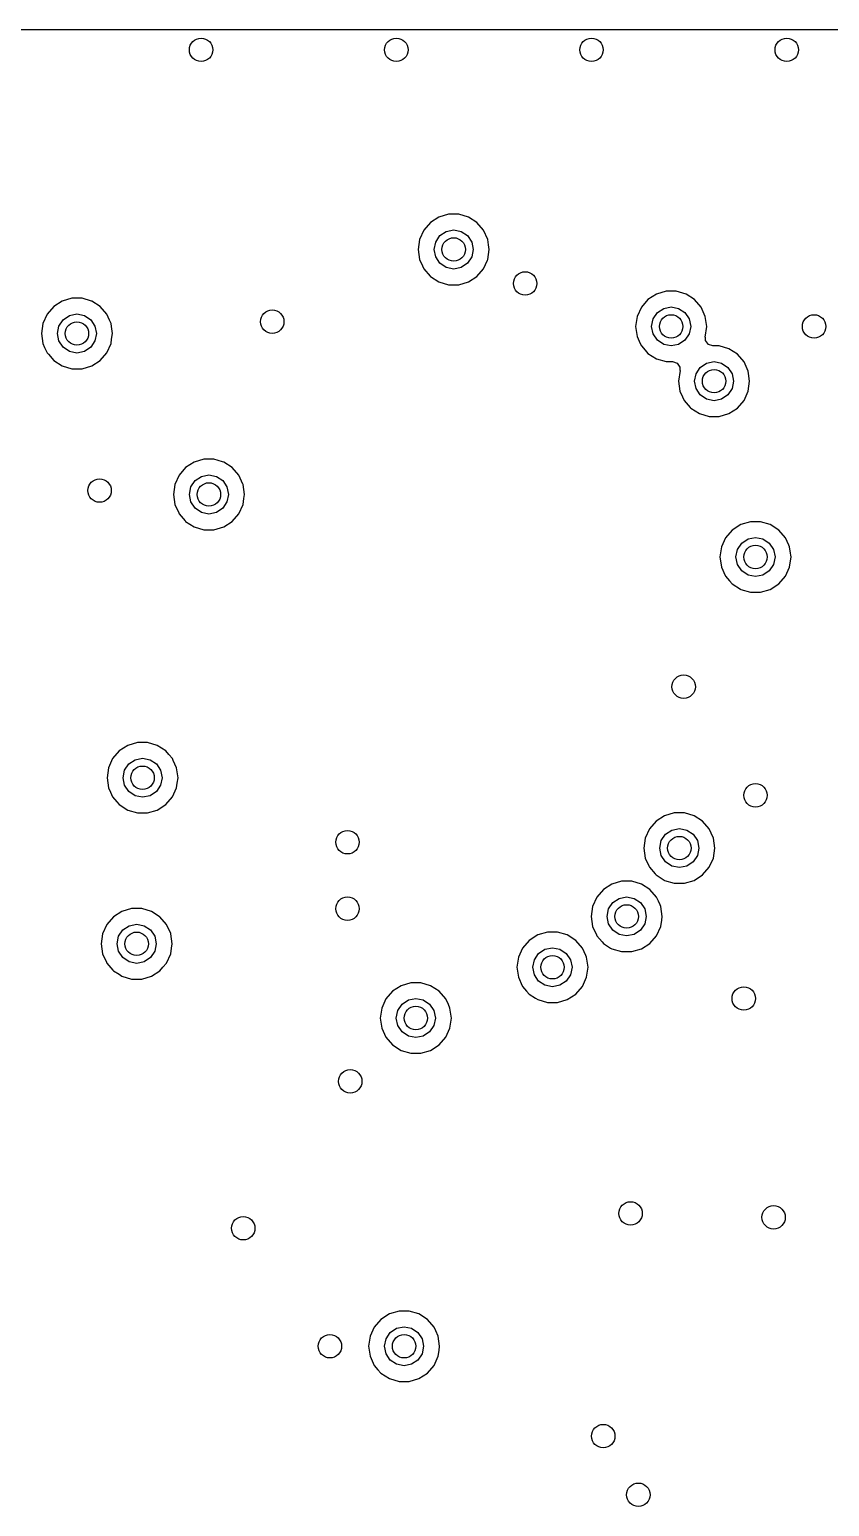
# Model space of a CAD drawing. Extents: x 100.3 to 185, y -144.7 to -85.3.
# Drawn here: x 121.3 to 131.55, y -104.2 to -85.3 of the extents above; entities that cross this region are included whole.
import ezdxf

# ---------------------------------------------------------------- set-up
doc = ezdxf.new("R2010")
doc.units = 0
doc.layers.add('BLACK', color=7, linetype='CONTINUOUS')

msp = doc.modelspace()

# ---------------------------------------------------------------- linework, layer by layer
at = {"layer": 'BLACK', "linetype": 'CONTINUOUS'}
for p, q in [((106.048, -85.3005), (151.507, -85.301)), ((126.67, -87.6645), (126.546, -87.701)), ((126.8, -87.6645), (126.67, -87.6645)), ((126.67, -87.6645), (126.67, -87.6645)), ((126.924, -87.701), (126.8, -87.6645)), ((126.8, -87.6645), (126.8, -87.6645)), ((126.352, -87.8689), (126.298, -87.9868)), ((126.437, -87.771), (126.352, -87.8689)), ((126.546, -87.701), (126.437, -87.771)), ((126.546, -87.701), (126.546, -87.701)), ((126.639, -87.884), (126.735, -87.865)), ((126.735, -87.865), (126.831, -87.884)), ((127.033, -87.771), (126.924, -87.701)), ((126.924, -87.701), (126.924, -87.701)), ((126.924, -87.701), (126.924, -87.701)), ((126.924, -87.701), (126.924, -87.701)), ((127.118, -87.8689), (127.033, -87.771)), ((127.033, -87.771), (127.033, -87.771)), ((127.033, -87.771), (127.033, -87.771)), ((127.172, -87.9868), (127.118, -87.8689)), ((127.118, -87.8689), (127.118, -87.8689)), ((126.298, -87.9868), (126.28, -88.115)), ((126.485, -88.115), (126.504, -88.0193)), ((126.504, -88.0193), (126.558, -87.9382)), ((126.558, -87.9382), (126.639, -87.884)), ((126.831, -87.884), (126.912, -87.9382)), ((126.912, -87.9382), (126.966, -88.0193)), ((126.966, -88.0193), (126.985, -88.115)), ((127.181, -88.0534), (127.172, -87.9868)), ((127.19, -88.115), (127.181, -88.0534)), ((126.28, -88.115), (126.28, -88.115)), ((126.28, -88.115), (126.298, -88.2432)), ((126.298, -88.2432), (126.335, -88.3245)), ((126.504, -88.2107), (126.485, -88.115)), ((126.558, -88.2918), (126.504, -88.2107)), ((126.966, -88.2107), (126.912, -88.2918)), ((126.985, -88.115), (126.966, -88.2107)), ((127.118, -88.3611), (127.169, -88.25)), ((127.169, -88.25), (127.172, -88.2432)), ((127.172, -88.2432), (127.19, -88.115)), ((126.335, -88.3245), (126.352, -88.3611)), ((126.352, -88.3611), (126.434, -88.456)), ((126.639, -88.346), (126.558, -88.2918)), ((126.735, -88.365), (126.639, -88.346)), ((126.831, -88.346), (126.735, -88.365)), ((126.912, -88.2918), (126.831, -88.346)), ((127.033, -88.459), (127.118, -88.3611)), ((126.434, -88.456), (126.437, -88.459)), ((126.437, -88.459), (126.546, -88.5289)), ((126.546, -88.5289), (126.546, -88.529)), ((126.546, -88.529), (126.67, -88.5655)), ((126.67, -88.5655), (126.67, -88.5655)), ((126.67, -88.5655), (126.8, -88.5655)), ((126.8, -88.5655), (126.924, -88.529)), ((126.8, -88.5655), (126.8, -88.5655)), ((126.924, -88.529), (127.033, -88.459)), ((121.721, -88.776), (121.612, -88.846)), ((121.845, -88.7395), (121.721, -88.776)), ((121.721, -88.776), (121.721, -88.776)), ((121.975, -88.7395), (121.845, -88.7395)), ((121.845, -88.7395), (121.845, -88.7395)), ((122.096, -88.775), (121.975, -88.7395)), ((121.975, -88.7395), (121.975, -88.7395)), ((122.099, -88.776), (122.096, -88.775)), ((122.208, -88.846), (122.099, -88.776)), ((122.099, -88.776), (122.099, -88.776)), ((122.099, -88.776), (122.099, -88.776)), ((129.222, -88.756), (129.138, -88.8539)), ((129.331, -88.686), (129.222, -88.756)), ((129.456, -88.6495), (129.331, -88.686)), ((129.331, -88.686), (129.331, -88.686)), ((129.585, -88.6495), (129.456, -88.6495)), ((129.456, -88.6495), (129.456, -88.6495)), ((129.71, -88.686), (129.585, -88.6495)), ((129.585, -88.6495), (129.585, -88.6495)), ((129.819, -88.756), (129.71, -88.686)), ((129.71, -88.686), (129.71, -88.686)), ((129.71, -88.686), (129.71, -88.686)), ((129.71, -88.686), (129.71, -88.686)), ((129.903, -88.8539), (129.819, -88.756)), ((129.819, -88.756), (129.819, -88.756)), ((129.819, -88.756), (129.819, -88.756)), ((121.527, -88.9439), (121.473, -89.0618)), ((121.612, -88.846), (121.527, -88.9439)), ((121.679, -89.0943), (121.733, -89.0132)), ((121.733, -89.0132), (121.814, -88.959)), ((121.814, -88.959), (121.91, -88.94)), ((121.91, -88.94), (122.006, -88.959)), ((122.006, -88.959), (122.087, -89.0132)), ((122.087, -89.0132), (122.141, -89.0943)), ((122.293, -88.9439), (122.208, -88.846)), ((122.208, -88.846), (122.208, -88.846)), ((122.208, -88.846), (122.208, -88.846)), ((122.328, -89.0211), (122.293, -88.9439)), ((129.084, -88.9718), (129.065, -89.1)), ((129.138, -88.8539), (129.084, -88.9718)), ((129.27, -89.1), (129.29, -89.0043)), ((129.29, -89.0043), (129.344, -88.9232)), ((129.344, -88.9232), (129.425, -88.869)), ((129.425, -88.869), (129.52, -88.85)), ((129.52, -88.85), (129.616, -88.869)), ((129.616, -88.869), (129.697, -88.9232)), ((129.697, -88.9232), (129.751, -89.0043)), ((129.751, -89.0043), (129.77, -89.1)), ((129.957, -88.9718), (129.903, -88.8539)), ((129.976, -89.1), (129.957, -88.9718)), ((129.957, -88.9718), (129.957, -88.9718)), ((121.473, -89.0618), (121.455, -89.19)), ((121.455, -89.19), (121.455, -89.19)), ((121.455, -89.19), (121.473, -89.3182)), ((121.66, -89.19), (121.679, -89.0943)), ((121.679, -89.2857), (121.66, -89.19)), ((122.141, -89.0943), (122.16, -89.19)), ((122.16, -89.19), (122.141, -89.2857)), ((122.347, -89.0618), (122.328, -89.0211)), ((122.352, -89.1), (122.347, -89.0618)), ((122.365, -89.19), (122.352, -89.1)), ((122.354, -89.2642), (122.365, -89.19)), ((122.365, -89.19), (122.365, -89.19)), ((129.065, -89.1), (129.065, -89.1)), ((129.065, -89.1), (129.084, -89.2282)), ((129.29, -89.1957), (129.27, -89.1)), ((129.344, -89.2768), (129.29, -89.1957)), ((129.751, -89.1957), (129.697, -89.2768)), ((129.77, -89.1), (129.751, -89.1957)), ((129.956, -89.2352), (129.976, -89.1)), ((129.976, -89.1), (129.976, -89.1)), ((121.473, -89.3182), (121.496, -89.3685)), ((121.496, -89.3685), (121.527, -89.4361)), ((121.733, -89.3668), (121.679, -89.2857)), ((121.814, -89.421), (121.733, -89.3668)), ((122.087, -89.3668), (122.006, -89.421)), ((122.141, -89.2857), (122.087, -89.3668)), ((122.293, -89.4361), (122.347, -89.3182)), ((122.347, -89.3182), (122.354, -89.2642)), ((129.084, -89.2282), (129.125, -89.3182)), ((129.125, -89.3182), (129.138, -89.3461)), ((129.138, -89.3461), (129.187, -89.4036)), ((129.425, -89.331), (129.344, -89.2768)), ((129.52, -89.35), (129.425, -89.331)), ((129.616, -89.331), (129.52, -89.35)), ((129.697, -89.2768), (129.616, -89.331)), ((129.959, -89.2356), (129.956, -89.2352)), ((129.96, -89.2811), (129.959, -89.2356)), ((129.996, -89.3306), (129.96, -89.2811)), ((130.054, -89.3495), (129.996, -89.3306)), ((130.135, -89.3495), (130.054, -89.3495)), ((130.259, -89.386), (130.135, -89.3495)), ((130.135, -89.3495), (130.135, -89.3495)), ((130.368, -89.456), (130.259, -89.386)), ((130.259, -89.386), (130.259, -89.386)), ((130.259, -89.386), (130.259, -89.386)), ((130.259, -89.386), (130.259, -89.386)), ((121.527, -89.4361), (121.544, -89.456)), ((121.544, -89.456), (121.612, -89.534)), ((121.612, -89.534), (121.721, -89.604)), ((121.91, -89.44), (121.814, -89.421)), ((122.006, -89.421), (121.91, -89.44)), ((122.099, -89.604), (122.208, -89.534)), ((122.208, -89.534), (122.293, -89.4361)), ((129.187, -89.4036), (129.222, -89.444)), ((129.222, -89.444), (129.331, -89.514)), ((129.331, -89.514), (129.331, -89.514)), ((129.331, -89.514), (129.456, -89.5505)), ((129.456, -89.5505), (129.456, -89.5505)), ((129.456, -89.5505), (129.537, -89.5505)), ((129.537, -89.5505), (129.595, -89.5694)), ((129.595, -89.5694), (129.631, -89.6189)), ((129.893, -89.6232), (129.974, -89.569)), ((129.974, -89.569), (130.07, -89.55)), ((130.07, -89.55), (130.166, -89.569)), ((130.166, -89.569), (130.247, -89.6232)), ((130.453, -89.5539), (130.368, -89.456)), ((130.368, -89.456), (130.368, -89.456)), ((130.368, -89.456), (130.368, -89.456)), ((130.48, -89.6122), (130.453, -89.5539)), ((121.721, -89.604), (121.721, -89.604)), ((121.721, -89.604), (121.845, -89.6405)), ((121.845, -89.6405), (121.845, -89.6405)), ((121.845, -89.6405), (121.975, -89.6405)), ((121.975, -89.6405), (122.099, -89.604)), ((121.975, -89.6405), (121.975, -89.6405)), ((129.634, -89.6648), (129.615, -89.8)), ((129.631, -89.6189), (129.631, -89.6644)), ((129.631, -89.6644), (129.634, -89.6648)), ((129.82, -89.8), (129.839, -89.7043)), ((129.839, -89.7043), (129.893, -89.6232)), ((130.247, -89.6232), (130.301, -89.7043)), ((130.301, -89.7043), (130.32, -89.8)), ((130.507, -89.6718), (130.48, -89.6122)), ((130.511, -89.7), (130.507, -89.6718)), ((130.525, -89.8), (130.511, -89.7)), ((129.615, -89.8), (129.615, -89.8)), ((129.615, -89.8), (129.633, -89.9282)), ((129.633, -89.9282), (129.666, -90)), ((129.839, -89.8957), (129.82, -89.8)), ((129.893, -89.9768), (129.839, -89.8957)), ((130.301, -89.8957), (130.247, -89.9768)), ((130.32, -89.8), (130.301, -89.8957)), ((130.453, -90.0461), (130.507, -89.9282)), ((130.507, -89.9282), (130.525, -89.8005)), ((130.525, -89.8005), (130.525, -89.8)), ((130.525, -89.8), (130.525, -89.8)), ((129.666, -90), (129.687, -90.0461)), ((129.687, -90.0461), (129.765, -90.136)), ((129.765, -90.136), (129.772, -90.144)), ((129.772, -90.144), (129.881, -90.214)), ((129.974, -90.031), (129.893, -89.9768)), ((130.07, -90.05), (129.974, -90.031)), ((130.166, -90.031), (130.07, -90.05)), ((130.247, -89.9768), (130.166, -90.031)), ((130.259, -90.214), (130.368, -90.144)), ((130.368, -90.144), (130.453, -90.0461)), ((129.881, -90.214), (129.881, -90.214)), ((129.881, -90.214), (130.005, -90.2505)), ((130.005, -90.2505), (130.005, -90.2505)), ((130.005, -90.2505), (130.135, -90.2505)), ((130.135, -90.2505), (130.259, -90.214)), ((130.135, -90.2505), (130.135, -90.2505)), ((123.302, -90.906), (123.217, -91.0039)), ((123.411, -90.836), (123.302, -90.906)), ((123.535, -90.7995), (123.411, -90.836)), ((123.411, -90.836), (123.411, -90.836)), ((123.665, -90.7995), (123.535, -90.7995)), ((123.535, -90.7995), (123.535, -90.7995)), ((123.772, -90.8309), (123.665, -90.7995)), ((123.665, -90.7995), (123.665, -90.7995)), ((123.789, -90.836), (123.772, -90.8309)), ((123.898, -90.906), (123.789, -90.836)), ((123.789, -90.836), (123.789, -90.836)), ((123.789, -90.836), (123.789, -90.836)), ((123.983, -91.0039), (123.898, -90.906)), ((123.898, -90.906), (123.898, -90.906)), ((123.898, -90.906), (123.898, -90.906)), ((123.217, -91.0039), (123.163, -91.1218)), ((123.369, -91.1543), (123.423, -91.0732)), ((123.423, -91.0732), (123.504, -91.019)), ((123.504, -91.019), (123.6, -91)), ((123.6, -91), (123.696, -91.019)), ((123.696, -91.019), (123.777, -91.0732)), ((123.777, -91.0732), (123.831, -91.1543)), ((124.035, -91.1189), (123.983, -91.0039)), ((123.163, -91.1218), (123.145, -91.25)), ((123.145, -91.25), (123.145, -91.25)), ((123.145, -91.25), (123.163, -91.3782)), ((123.35, -91.25), (123.369, -91.1543)), ((123.369, -91.3457), (123.35, -91.25)), ((123.831, -91.1543), (123.85, -91.25)), ((123.85, -91.25), (123.831, -91.3457)), ((124.037, -91.1218), (124.035, -91.1189)), ((124.055, -91.25), (124.037, -91.1218)), ((124.048, -91.3), (124.055, -91.25)), ((124.055, -91.25), (124.055, -91.25)), ((123.163, -91.3782), (123.213, -91.486)), ((123.423, -91.4268), (123.369, -91.3457)), ((123.504, -91.481), (123.423, -91.4268)), ((123.777, -91.4268), (123.696, -91.481)), ((123.831, -91.3457), (123.777, -91.4268)), ((123.983, -91.4961), (124.037, -91.3782)), ((124.037, -91.3782), (124.048, -91.3)), ((123.213, -91.486), (123.217, -91.4961)), ((123.217, -91.4961), (123.295, -91.586)), ((123.295, -91.586), (123.302, -91.594)), ((123.302, -91.594), (123.411, -91.664)), ((123.6, -91.5), (123.504, -91.481)), ((123.696, -91.481), (123.6, -91.5)), ((123.789, -91.664), (123.898, -91.594)), ((123.898, -91.594), (123.983, -91.4961)), ((130.411, -91.636), (130.302, -91.706)), ((130.535, -91.5995), (130.411, -91.636)), ((130.411, -91.636), (130.411, -91.636)), ((130.665, -91.5995), (130.535, -91.5995)), ((130.535, -91.5995), (130.535, -91.5995)), ((130.789, -91.636), (130.665, -91.5995)), ((130.665, -91.5995), (130.665, -91.5995)), ((130.898, -91.706), (130.789, -91.636)), ((130.789, -91.636), (130.789, -91.636)), ((130.789, -91.636), (130.789, -91.636)), ((130.789, -91.636), (130.789, -91.636)), ((123.411, -91.664), (123.411, -91.664)), ((123.411, -91.664), (123.535, -91.7005)), ((123.535, -91.7005), (123.535, -91.7005)), ((123.535, -91.7005), (123.665, -91.7005)), ((123.665, -91.7005), (123.789, -91.664)), ((123.665, -91.7005), (123.665, -91.7005)), ((130.217, -91.8039), (130.163, -91.9218)), ((130.302, -91.706), (130.217, -91.8039)), ((130.423, -91.8732), (130.504, -91.819)), ((130.504, -91.819), (130.6, -91.8)), ((130.6, -91.8), (130.696, -91.819)), ((130.696, -91.819), (130.777, -91.8732)), ((130.983, -91.8039), (130.898, -91.706)), ((130.898, -91.706), (130.898, -91.706)), ((130.898, -91.706), (130.898, -91.706)), ((131.026, -91.899), (130.983, -91.8039)), ((130.163, -91.9218), (130.145, -92.05)), ((130.35, -92.05), (130.369, -91.9543)), ((130.369, -91.9543), (130.423, -91.8732)), ((130.777, -91.8732), (130.831, -91.9543)), ((130.831, -91.9543), (130.85, -92.05)), ((131.037, -91.9218), (131.026, -91.899)), ((131.048, -92), (131.037, -91.9218)), ((131.052, -92.0282), (131.048, -92)), ((131.055, -92.05), (131.052, -92.0282)), ((130.145, -92.05), (130.145, -92.05)), ((130.145, -92.05), (130.163, -92.1782)), ((130.163, -92.1782), (130.213, -92.286)), ((130.369, -92.1457), (130.35, -92.05)), ((130.423, -92.2268), (130.369, -92.1457)), ((130.504, -92.281), (130.423, -92.2268)), ((130.777, -92.2268), (130.696, -92.281)), ((130.831, -92.1457), (130.777, -92.2268)), ((130.85, -92.05), (130.831, -92.1457)), ((130.983, -92.2961), (131.037, -92.1782)), ((131.037, -92.1782), (131.055, -92.05)), ((130.213, -92.286), (130.217, -92.2961)), ((130.217, -92.2961), (130.269, -92.356)), ((130.269, -92.356), (130.302, -92.394)), ((130.302, -92.394), (130.41, -92.4631)), ((130.6, -92.3), (130.504, -92.281)), ((130.696, -92.281), (130.6, -92.3)), ((130.789, -92.464), (130.898, -92.394)), ((130.898, -92.394), (130.983, -92.2961)), ((130.41, -92.4631), (130.411, -92.464)), ((130.411, -92.464), (130.535, -92.5005)), ((130.535, -92.5005), (130.535, -92.5005)), ((130.535, -92.5005), (130.665, -92.5005)), ((130.665, -92.5005), (130.789, -92.464)), ((130.665, -92.5005), (130.665, -92.5005)), ((122.561, -94.461), (122.452, -94.531)), ((122.685, -94.4245), (122.561, -94.461)), ((122.561, -94.461), (122.561, -94.461)), ((122.815, -94.4245), (122.685, -94.4245)), ((122.685, -94.4245), (122.685, -94.4245)), ((122.939, -94.461), (122.815, -94.4245)), ((122.815, -94.4245), (122.815, -94.4245)), ((123.048, -94.531), (122.939, -94.461)), ((122.939, -94.461), (122.939, -94.461)), ((122.939, -94.461), (122.939, -94.461)), ((122.939, -94.461), (122.939, -94.461)), ((122.367, -94.6289), (122.313, -94.7468)), ((122.452, -94.531), (122.367, -94.6289)), ((122.573, -94.6982), (122.654, -94.644)), ((122.654, -94.644), (122.75, -94.625)), ((122.75, -94.625), (122.846, -94.644)), ((122.846, -94.644), (122.927, -94.6982)), ((123.087, -94.5755), (123.048, -94.531)), ((123.048, -94.531), (123.048, -94.531)), ((123.048, -94.531), (123.048, -94.531)), ((123.133, -94.6289), (123.087, -94.5755)), ((123.144, -94.654), (123.133, -94.6289)), ((123.187, -94.7468), (123.144, -94.654)), ((122.313, -94.7468), (122.295, -94.875)), ((122.295, -94.875), (122.295, -94.875)), ((122.295, -94.875), (122.313, -95.0032)), ((122.5, -94.875), (122.519, -94.7793)), ((122.519, -94.9707), (122.5, -94.875)), ((122.519, -94.7793), (122.573, -94.6982)), ((122.927, -94.6982), (122.981, -94.7793)), ((122.981, -94.7793), (123, -94.875)), ((123, -94.875), (122.981, -94.9707)), ((123.205, -94.875), (123.187, -94.7468)), ((123.195, -94.944), (123.205, -94.875)), ((123.205, -94.875), (123.205, -94.875)), ((122.313, -95.0032), (122.34, -95.0614)), ((122.34, -95.0614), (122.367, -95.1211)), ((122.573, -95.0518), (122.519, -94.9707)), ((122.654, -95.106), (122.573, -95.0518)), ((122.927, -95.0518), (122.846, -95.106)), ((122.981, -94.9707), (122.927, -95.0518)), ((123.133, -95.1211), (123.187, -95.0032)), ((123.187, -95.0032), (123.195, -94.944)), ((122.367, -95.1211), (122.42, -95.1825)), ((122.42, -95.1825), (122.452, -95.219)), ((122.452, -95.219), (122.561, -95.289)), ((122.75, -95.125), (122.654, -95.106)), ((122.846, -95.106), (122.75, -95.125)), ((122.939, -95.289), (123.048, -95.219)), ((123.048, -95.219), (123.133, -95.1211)), ((122.561, -95.289), (122.561, -95.289)), ((122.561, -95.289), (122.685, -95.3255)), ((122.685, -95.3255), (122.685, -95.3255)), ((122.685, -95.3255), (122.815, -95.3255)), ((122.815, -95.3255), (122.939, -95.289)), ((122.815, -95.3255), (122.815, -95.3255)), ((129.327, -95.431), (129.242, -95.5289)), ((129.436, -95.361), (129.327, -95.431)), ((129.56, -95.3245), (129.436, -95.361)), ((129.436, -95.361), (129.436, -95.361)), ((129.69, -95.3245), (129.56, -95.3245)), ((129.56, -95.3245), (129.56, -95.3245)), ((129.814, -95.361), (129.69, -95.3245)), ((129.69, -95.3245), (129.69, -95.3245)), ((129.923, -95.431), (129.814, -95.361)), ((129.814, -95.361), (129.814, -95.361)), ((129.814, -95.361), (129.814, -95.361)), ((129.814, -95.361), (129.814, -95.361)), ((130.008, -95.5289), (129.923, -95.431)), ((129.923, -95.431), (129.923, -95.431)), ((129.923, -95.431), (129.923, -95.431)), ((129.242, -95.5289), (129.188, -95.6468)), ((129.394, -95.6793), (129.448, -95.5982)), ((129.448, -95.5982), (129.529, -95.544)), ((129.529, -95.544), (129.625, -95.525)), ((129.625, -95.525), (129.721, -95.544)), ((129.721, -95.544), (129.802, -95.5982)), ((129.802, -95.5982), (129.856, -95.6793)), ((130.034, -95.586), (130.008, -95.5289)), ((130.062, -95.6468), (130.034, -95.586)), ((129.188, -95.6468), (129.17, -95.775)), ((129.17, -95.775), (129.17, -95.775)), ((129.17, -95.775), (129.188, -95.9032)), ((129.375, -95.775), (129.394, -95.6793)), ((129.394, -95.8707), (129.375, -95.775)), ((129.856, -95.6793), (129.875, -95.775)), ((129.875, -95.775), (129.856, -95.8707)), ((130.062, -95.65), (130.062, -95.6468)), ((130.08, -95.775), (130.062, -95.65)), ((130.062, -95.9032), (130.08, -95.7782)), ((130.08, -95.7782), (130.08, -95.775)), ((130.08, -95.775), (130.08, -95.775)), ((129.188, -95.9032), (129.234, -96.0032)), ((129.234, -96.0032), (129.242, -96.0211)), ((129.448, -95.9518), (129.394, -95.8707)), ((129.529, -96.006), (129.448, -95.9518)), ((129.625, -96.025), (129.529, -96.006)), ((129.721, -96.006), (129.625, -96.025)), ((129.802, -95.9518), (129.721, -96.006)), ((129.856, -95.8707), (129.802, -95.9518)), ((130.008, -96.0211), (130.062, -95.9032)), ((129.242, -96.0211), (129.316, -96.106)), ((129.316, -96.106), (129.327, -96.119)), ((129.327, -96.119), (129.431, -96.186)), ((129.431, -96.186), (129.436, -96.189)), ((129.436, -96.189), (129.56, -96.2255)), ((129.69, -96.2255), (129.814, -96.189)), ((129.814, -96.189), (129.923, -96.119)), ((129.923, -96.119), (130.008, -96.0211)), ((128.652, -96.306), (128.567, -96.4039)), ((128.761, -96.236), (128.652, -96.306)), ((128.885, -96.1995), (128.761, -96.236)), ((128.761, -96.236), (128.761, -96.236)), ((129.015, -96.1995), (128.885, -96.1995)), ((128.885, -96.1995), (128.885, -96.1995)), ((129.139, -96.236), (129.015, -96.1995)), ((129.015, -96.1995), (129.015, -96.1995)), ((129.248, -96.306), (129.139, -96.236)), ((129.139, -96.236), (129.139, -96.236)), ((129.139, -96.236), (129.139, -96.236)), ((129.139, -96.236), (129.139, -96.236)), ((129.333, -96.4039), (129.248, -96.306)), ((129.248, -96.306), (129.248, -96.306)), ((129.248, -96.306), (129.248, -96.306)), ((129.56, -96.2255), (129.56, -96.2255)), ((129.56, -96.2255), (129.69, -96.2255)), ((129.69, -96.2255), (129.69, -96.2255)), ((122.61, -96.5495), (122.486, -96.586)), ((122.74, -96.5495), (122.61, -96.5495)), ((122.61, -96.5495), (122.61, -96.5495)), ((122.864, -96.586), (122.74, -96.5495)), ((122.74, -96.5495), (122.74, -96.5495)), ((128.513, -96.5218), (128.495, -96.65)), ((128.567, -96.4039), (128.513, -96.5218)), ((128.7, -96.65), (128.719, -96.5543)), ((128.719, -96.5543), (128.773, -96.4732)), ((128.773, -96.4732), (128.854, -96.419)), ((128.854, -96.419), (128.95, -96.4)), ((128.95, -96.4), (129.046, -96.419)), ((129.046, -96.419), (129.127, -96.4732)), ((129.127, -96.4732), (129.181, -96.5543)), ((129.181, -96.5543), (129.2, -96.65)), ((129.356, -96.4539), (129.333, -96.4039)), ((129.377, -96.5), (129.356, -96.4539)), ((129.387, -96.5218), (129.377, -96.5)), ((129.405, -96.65), (129.387, -96.5218)), ((122.292, -96.7539), (122.238, -96.8718)), ((122.377, -96.656), (122.292, -96.7539)), ((122.486, -96.586), (122.377, -96.656)), ((122.486, -96.586), (122.486, -96.586)), ((122.579, -96.769), (122.675, -96.75)), ((122.675, -96.75), (122.771, -96.769)), ((122.964, -96.65), (122.864, -96.586)), ((122.864, -96.586), (122.864, -96.586)), ((122.864, -96.586), (122.864, -96.586)), ((122.864, -96.586), (122.864, -96.586)), ((122.973, -96.656), (122.964, -96.65)), ((123.058, -96.7539), (122.973, -96.656)), ((122.973, -96.656), (122.973, -96.656)), ((122.973, -96.656), (122.973, -96.656)), ((123.111, -96.8697), (123.058, -96.7539)), ((128.495, -96.65), (128.495, -96.65)), ((128.495, -96.65), (128.513, -96.7782)), ((128.719, -96.7457), (128.7, -96.65)), ((128.773, -96.8268), (128.719, -96.7457)), ((129.181, -96.7457), (129.127, -96.8268)), ((129.2, -96.65), (129.181, -96.7457)), ((129.387, -96.7782), (129.399, -96.6961)), ((129.399, -96.6961), (129.405, -96.65)), ((129.405, -96.65), (129.405, -96.65)), ((122.238, -96.8718), (122.22, -97)), ((122.425, -97), (122.444, -96.9043)), ((122.444, -96.9043), (122.498, -96.8232)), ((122.498, -96.8232), (122.579, -96.769)), ((122.771, -96.769), (122.852, -96.8232)), ((122.852, -96.8232), (122.906, -96.9043)), ((122.906, -96.9043), (122.925, -97)), ((123.112, -96.8718), (123.111, -96.8697)), ((123.13, -97), (123.112, -96.8718)), ((127.811, -96.886), (127.702, -96.956)), ((127.935, -96.8495), (127.811, -96.886)), ((127.811, -96.886), (127.811, -96.886)), ((128.065, -96.8495), (127.935, -96.8495)), ((127.935, -96.8495), (127.935, -96.8495)), ((128.189, -96.886), (128.065, -96.8495)), ((128.065, -96.8495), (128.065, -96.8495)), ((128.298, -96.956), (128.189, -96.886)), ((128.189, -96.886), (128.189, -96.886)), ((128.189, -96.886), (128.189, -96.886)), ((128.189, -96.886), (128.189, -96.886)), ((128.513, -96.7782), (128.563, -96.886)), ((128.563, -96.886), (128.567, -96.8961)), ((128.567, -96.8961), (128.636, -96.976)), ((128.854, -96.881), (128.773, -96.8268)), ((128.95, -96.9), (128.854, -96.881)), ((129.046, -96.881), (128.95, -96.9)), ((129.127, -96.8268), (129.046, -96.881)), ((129.248, -96.994), (129.333, -96.8961)), ((129.333, -96.8961), (129.387, -96.7782)), ((122.22, -97), (122.22, -97)), ((122.22, -97), (122.238, -97.1282)), ((122.238, -97.1282), (122.288, -97.236)), ((122.444, -97.0957), (122.425, -97)), ((122.498, -97.1768), (122.444, -97.0957)), ((122.906, -97.0957), (122.852, -97.1768)), ((122.925, -97), (122.906, -97.0957)), ((123.058, -97.2461), (123.112, -97.1282)), ((123.112, -97.1282), (123.122, -97.0539)), ((123.122, -97.0539), (123.13, -97)), ((123.13, -97), (123.13, -97)), ((127.617, -97.0539), (127.563, -97.1718)), ((127.702, -96.956), (127.617, -97.0539)), ((127.769, -97.2043), (127.823, -97.1232)), ((127.823, -97.1232), (127.904, -97.069)), ((127.904, -97.069), (128, -97.05)), ((128, -97.05), (128.096, -97.069)), ((128.096, -97.069), (128.177, -97.1232)), ((128.177, -97.1232), (128.231, -97.2043)), ((128.383, -97.0539), (128.298, -96.956)), ((128.298, -96.956), (128.298, -96.956)), ((128.298, -96.956), (128.298, -96.956)), ((128.427, -97.15), (128.383, -97.0539)), ((128.636, -96.976), (128.652, -96.994)), ((128.652, -96.994), (128.745, -97.0539)), ((128.745, -97.0539), (128.761, -97.064)), ((128.761, -97.064), (128.885, -97.1005)), ((128.885, -97.1005), (128.885, -97.1005)), ((128.885, -97.1005), (129.015, -97.1005)), ((129.015, -97.1005), (129.139, -97.064)), ((129.015, -97.1005), (129.015, -97.1005)), ((129.139, -97.064), (129.248, -96.994)), ((122.288, -97.236), (122.292, -97.2461)), ((122.292, -97.2461), (122.37, -97.3364)), ((122.579, -97.231), (122.498, -97.1768)), ((122.675, -97.25), (122.579, -97.231)), ((122.771, -97.231), (122.675, -97.25)), ((122.852, -97.1768), (122.771, -97.231)), ((122.973, -97.344), (123.011, -97.3)), ((123.011, -97.3), (123.058, -97.2461)), ((127.563, -97.1718), (127.545, -97.3)), ((127.545, -97.3), (127.545, -97.3)), ((127.545, -97.3), (127.563, -97.4282)), ((127.75, -97.3), (127.769, -97.2043)), ((127.769, -97.3957), (127.75, -97.3)), ((128.231, -97.2043), (128.25, -97.3)), ((128.25, -97.3), (128.231, -97.3957)), ((128.437, -97.1718), (128.427, -97.15)), ((128.455, -97.3), (128.437, -97.1718)), ((128.448, -97.3495), (128.455, -97.3)), ((128.455, -97.3), (128.455, -97.3)), ((122.37, -97.3364), (122.377, -97.344)), ((122.377, -97.344), (122.449, -97.39)), ((122.449, -97.39), (122.486, -97.414)), ((122.486, -97.414), (122.61, -97.4505)), ((122.61, -97.4505), (122.61, -97.4505)), ((122.61, -97.4505), (122.74, -97.4505)), ((122.74, -97.4505), (122.864, -97.414)), ((122.74, -97.4505), (122.74, -97.4505)), ((122.864, -97.414), (122.973, -97.344)), ((126.185, -97.4995), (126.061, -97.536)), ((126.315, -97.4995), (126.185, -97.4995)), ((126.185, -97.4995), (126.185, -97.4995)), ((126.439, -97.536), (126.315, -97.4995)), ((126.315, -97.4995), (126.315, -97.4995)), ((127.563, -97.4282), (127.613, -97.536)), ((127.823, -97.4768), (127.769, -97.3957)), ((127.904, -97.531), (127.823, -97.4768)), ((128.177, -97.4768), (128.096, -97.531)), ((128.231, -97.3957), (128.177, -97.4768)), ((128.383, -97.5461), (128.437, -97.4282)), ((128.437, -97.4282), (128.448, -97.3495)), ((125.867, -97.7039), (125.813, -97.8218)), ((125.952, -97.606), (125.867, -97.7039)), ((126.061, -97.536), (125.952, -97.606)), ((126.061, -97.536), (126.061, -97.536)), ((126.154, -97.719), (126.25, -97.7)), ((126.25, -97.7), (126.346, -97.719)), ((126.548, -97.606), (126.439, -97.536)), ((126.439, -97.536), (126.439, -97.536)), ((126.439, -97.536), (126.439, -97.536)), ((126.439, -97.536), (126.439, -97.536)), ((126.633, -97.7039), (126.548, -97.606)), ((126.548, -97.606), (126.548, -97.606)), ((126.548, -97.606), (126.548, -97.606)), ((126.667, -97.7782), (126.633, -97.7039)), ((127.613, -97.536), (127.617, -97.5461)), ((127.617, -97.5461), (127.669, -97.606)), ((127.669, -97.606), (127.702, -97.644)), ((127.702, -97.644), (127.783, -97.6961)), ((127.783, -97.6961), (127.811, -97.714)), ((128, -97.55), (127.904, -97.531)), ((128.096, -97.531), (128, -97.55)), ((128.189, -97.714), (128.298, -97.644)), ((128.298, -97.644), (128.383, -97.5461)), ((125.813, -97.8218), (125.795, -97.95)), ((126, -97.95), (126.019, -97.8543)), ((126.019, -97.8543), (126.073, -97.7732)), ((126.073, -97.7732), (126.154, -97.719)), ((126.346, -97.719), (126.427, -97.7732)), ((126.427, -97.7732), (126.481, -97.8543)), ((126.481, -97.8543), (126.5, -97.95)), ((126.687, -97.8218), (126.667, -97.7782)), ((126.705, -97.95), (126.687, -97.8218)), ((127.811, -97.714), (127.935, -97.7505)), ((127.935, -97.7505), (127.935, -97.7505)), ((127.935, -97.7505), (128.065, -97.7505)), ((128.065, -97.7505), (128.189, -97.714)), ((128.065, -97.7505), (128.065, -97.7505)), ((125.795, -97.95), (125.795, -97.95)), ((125.795, -97.95), (125.813, -98.0782)), ((125.813, -98.0782), (125.867, -98.1961)), ((126.019, -98.0457), (126, -97.95)), ((126.073, -98.1268), (126.019, -98.0457)), ((126.481, -98.0457), (126.427, -98.1268)), ((126.5, -97.95), (126.481, -98.0457)), ((126.633, -98.1961), (126.687, -98.0782)), ((126.687, -98.0782), (126.697, -98.0034)), ((126.697, -98.0034), (126.705, -97.95)), ((126.705, -97.95), (126.705, -97.95)), ((125.867, -98.1961), (125.867, -98.1961)), ((125.867, -98.1961), (125.952, -98.294)), ((126.154, -98.181), (126.073, -98.1268)), ((126.25, -98.2), (126.154, -98.181)), ((126.346, -98.181), (126.25, -98.2)), ((126.427, -98.1268), (126.346, -98.181)), ((126.548, -98.294), (126.633, -98.1961)), ((125.952, -98.294), (125.952, -98.294)), ((125.952, -98.294), (126.061, -98.364)), ((126.061, -98.364), (126.061, -98.364)), ((126.061, -98.364), (126.185, -98.4005)), ((126.185, -98.4005), (126.185, -98.4005)), ((126.185, -98.4005), (126.315, -98.4005)), ((126.315, -98.4005), (126.439, -98.364)), ((126.315, -98.4005), (126.315, -98.4005)), ((126.439, -98.364), (126.548, -98.294)), ((125.802, -101.806), (125.717, -101.904)), ((125.911, -101.736), (125.802, -101.806)), ((126.035, -101.7), (125.911, -101.736)), ((125.911, -101.736), (125.911, -101.736)), ((126.165, -101.7), (126.035, -101.7)), ((126.035, -101.7), (126.035, -101.7)), ((126.165, -101.7), (126.165, -101.7)), ((126.166, -101.7), (126.165, -101.7)), ((126.289, -101.736), (126.166, -101.7)), ((126.398, -101.806), (126.289, -101.736)), ((126.289, -101.736), (126.289, -101.736)), ((126.289, -101.736), (126.289, -101.736)), ((126.289, -101.736), (126.289, -101.736)), ((126.483, -101.904), (126.398, -101.806)), ((126.398, -101.806), (126.398, -101.806)), ((126.398, -101.806), (126.398, -101.806)), ((125.663, -102.022), (125.645, -102.15)), ((125.717, -101.904), (125.663, -102.022)), ((125.85, -102.15), (125.869, -102.054)), ((125.869, -102.054), (125.923, -101.973)), ((125.923, -101.973), (126.004, -101.919)), ((126.004, -101.919), (126.1, -101.9)), ((126.1, -101.9), (126.196, -101.919)), ((126.196, -101.919), (126.277, -101.973)), ((126.277, -101.973), (126.331, -102.054)), ((126.331, -102.054), (126.35, -102.15)), ((126.505, -101.952), (126.483, -101.904)), ((126.537, -102.022), (126.505, -101.952)), ((126.555, -102.15), (126.537, -102.022)), ((125.645, -102.15), (125.645, -102.15)), ((125.645, -102.15), (125.663, -102.278)), ((125.869, -102.246), (125.85, -102.15)), ((125.923, -102.327), (125.869, -102.246)), ((126.331, -102.246), (126.277, -102.327)), ((126.35, -102.15), (126.331, -102.246)), ((126.537, -102.278), (126.547, -102.204)), ((126.547, -102.204), (126.555, -102.15)), ((126.555, -102.15), (126.555, -102.15)), ((125.663, -102.278), (125.703, -102.366)), ((125.703, -102.366), (125.717, -102.396)), ((125.717, -102.396), (125.764, -102.45)), ((126.004, -102.381), (125.923, -102.327)), ((126.1, -102.4), (126.004, -102.381)), ((126.196, -102.381), (126.1, -102.4)), ((126.277, -102.327), (126.196, -102.381)), ((126.398, -102.494), (126.483, -102.396)), ((126.483, -102.396), (126.497, -102.366)), ((126.497, -102.366), (126.537, -102.278)), ((125.764, -102.45), (125.802, -102.494)), ((125.802, -102.494), (125.911, -102.564)), ((125.911, -102.564), (125.911, -102.564)), ((125.911, -102.564), (126.035, -102.6)), ((126.035, -102.6), (126.035, -102.6)), ((126.035, -102.6), (126.165, -102.6)), ((126.165, -102.6), (126.289, -102.564)), ((126.165, -102.6), (126.165, -102.6)), ((126.289, -102.564), (126.398, -102.494))]:
    msp.add_line(p, q, dxfattribs=at)
at = {"layer": 'BLACK'}
for centre in [(123.5, -85.56), (126, -85.56), (128.5, -85.56), (131, -85.56), (126.735, -88.115), (127.65, -88.55), (124.411, -89.0389), (129.52, -89.1), (131.35, -89.1), (121.91, -89.19), (130.07, -89.8), (122.2, -91.2), (123.6, -91.25), (130.6, -92.05), (129.68, -93.71), (122.75, -94.875), (130.6, -95.1), (125.375, -95.7), (129.625, -95.775), (125.375, -96.5505), (128.95, -96.65), (122.675, -97), (128, -97.3), (130.45, -97.7), (126.25, -97.95), (125.41, -98.76), (129, -100.45), (130.832, -100.5), (124.04, -100.64), (125.15, -102.15), (126.1, -102.15), (128.65, -103.3), (129.1, -104.05)]:
    msp.add_circle(centre, 0.15, dxfattribs=at)

doc.saveas('drawing.dxf')
